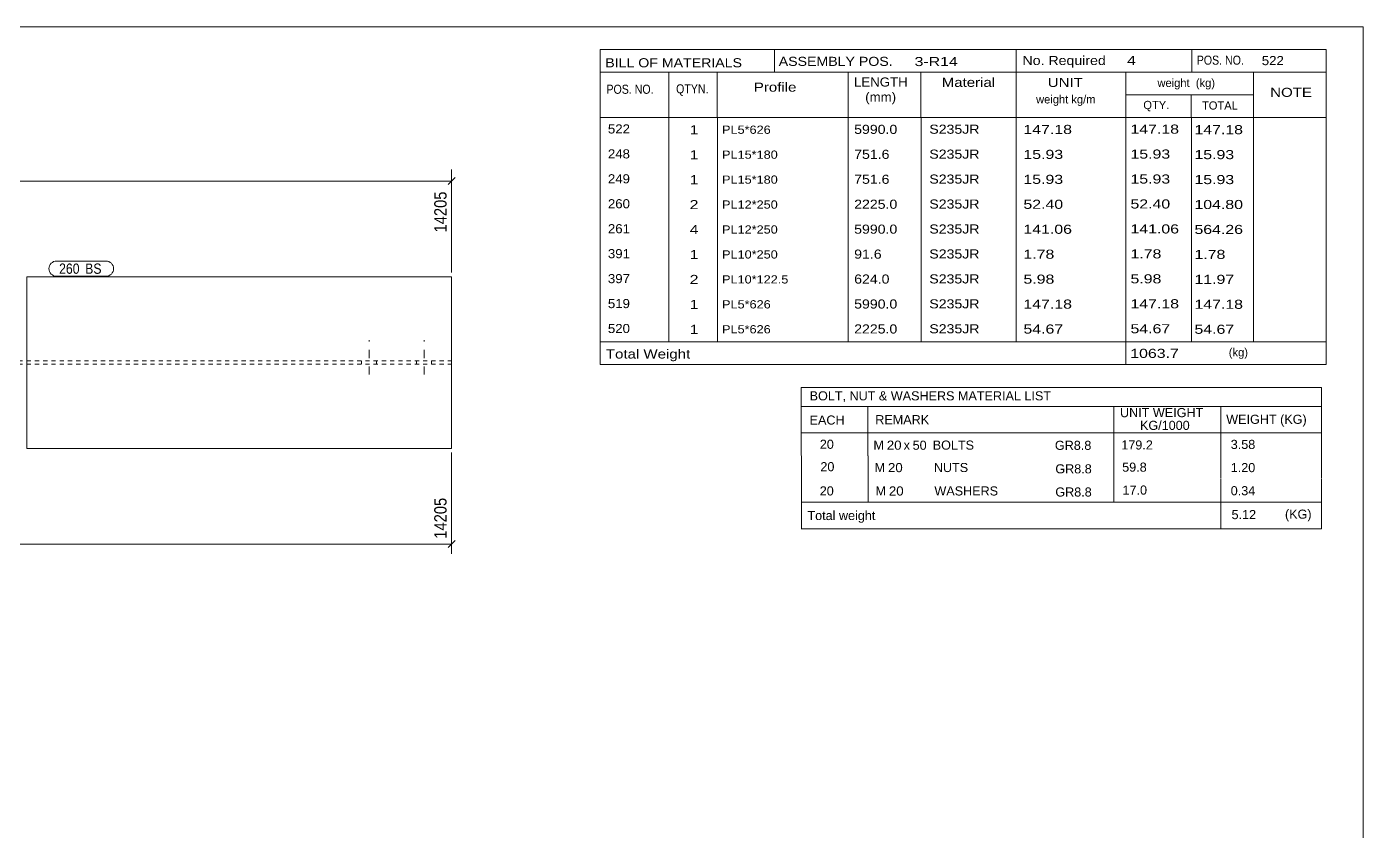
# Model space of a CAD drawing. Header units: millimetres. Extents: x 2 to 825, y 1 to 579.
# Drawn here: x 501 to 825, y 383.9 to 579 of the extents above; entities that cross this region are included whole.
import ezdxf

# ---------------------------------------------------------------- set-up
doc = ezdxf.new("R2010")
doc.units = ezdxf.units.MM
for name, pattern in [('XKITLINE00', [0]), ('XKITLINE01', [4, 1, -1, 1, -1]), ('XKITLINE02', [4, 2, -2])]:
    doc.linetypes.add(name, pattern=pattern)
for name, color, linetype, lineweight in [('Bolt', 3, 'Continuous', 0), ('Dimensions', 7, 'Continuous', 0), ('DrawingSheet', 5, 'Continuous', 0), ('OtherObjectType', 7, 'Continuous', 0), ('Part', 2, 'Continuous', 0), ('PartMark', 7, 'Continuous', 0)]:
    doc.layers.add(name, color=color, linetype=linetype, lineweight=lineweight)
doc.styles.add('ARIAL', font='ARIAL.TTF')
doc.styles.add('ARIAL_NARROW', font='ARIALN.TTF')

# ---------------------------------------------------------------- blocks, each defined once
blk = doc.blocks.new('*A22')
at = {"layer": 'Bolt', "color": 3, "linetype": 'XKITLINE02', "lineweight": 0}
for p, q in [((583.99, 494.63), (583.99, 502.97)), ((583.99, 494.63), (583.99, 502.97)), ((583.99, 494.63), (583.99, 502.97)), ((583.99, 494.63), (583.99, 502.97)), ((583.99, 494.63), (583.99, 502.97)), ((597.32, 494.63), (597.32, 502.97)), ((597.32, 494.63), (597.32, 502.97)), ((597.32, 494.63), (597.32, 502.97)), ((597.32, 494.63), (597.32, 502.97)), ((597.32, 494.63), (597.32, 502.97)), ((582.16, 497.13), (582.16, 497.97)), ((582.16, 497.13), (582.16, 497.97)), ((582.16, 497.13), (582.16, 497.97)), ((582.16, 497.13), (582.16, 497.97)), ((582.16, 497.13), (582.16, 497.97)), ((585.82, 497.13), (585.82, 497.97)), ((585.82, 497.13), (585.82, 497.97)), ((585.82, 497.13), (585.82, 497.97)), ((585.82, 497.13), (585.82, 497.97)), ((585.82, 497.13), (585.82, 497.97)), ((595.49, 497.13), (595.49, 497.97)), ((595.49, 497.13), (595.49, 497.97)), ((595.49, 497.13), (595.49, 497.97)), ((595.49, 497.13), (595.49, 497.97)), ((595.49, 497.13), (595.49, 497.97)), ((599.16, 497.13), (599.16, 497.97)), ((599.16, 497.13), (599.16, 497.97)), ((599.16, 497.13), (599.16, 497.97)), ((599.16, 497.13), (599.16, 497.97)), ((599.16, 497.13), (599.16, 497.97))]:
    blk.add_line(p, q, dxfattribs=at)
blk = doc.blocks.new('*A30')
at = {"layer": 'Part', "color": 7, "linetype": 'XKITLINE01', "lineweight": 0}
for p, q in [((420.9, 497.13), (420.9, 497.97)), ((420.9, 497.97), (460.9, 497.97)), ((420.9, 497.13), (460.9, 497.13)), ((461, 497.97), (541, 497.97)), ((461, 497.13), (541, 497.13)), ((541.1, 497.97), (603.99, 497.97)), ((541.1, 497.13), (603.99, 497.13)), ((603.99, 497.13), (603.99, 497.97))]:
    blk.add_line(p, q, dxfattribs=at)
blk = doc.blocks.new('*A31')
at = {"layer": 'Part', "color": 7, "linetype": 'XKITLINE01', "lineweight": 0}
for p, q in [((501, 518.38), (501, 476.72)), ((501, 518.38), (541, 518.38)), ((541.1, 518.38), (603.99, 518.38)), ((603.99, 518.38), (603.99, 476.72)), ((501, 476.72), (541, 476.72)), ((541.1, 476.72), (603.99, 476.72))]:
    blk.add_line(p, q, dxfattribs=at)
blk = doc.blocks.new('*A33')
at = {"layer": 'Part', "color": 2, "linetype": 'XKITLINE00', "lineweight": 0}
for p, q in [((501, 518.38), (501, 476.72)), ((501, 518.38), (541, 518.38)), ((541.1, 518.38), (603.99, 518.38)), ((603.99, 518.38), (603.99, 476.72)), ((501, 476.72), (541, 476.72)), ((541.1, 476.72), (603.99, 476.72))]:
    blk.add_line(p, q, dxfattribs=at)
blk = doc.blocks.new('*A50')
at = {"layer": 'DrawingSheet', "color": 5, "linetype": 'XKITLINE00', "lineweight": 0}
for p, q in [((825, 579), (5, 579)), ((825, 5), (825, 579))]:
    blk.add_line(p, q, dxfattribs=at)
blk = doc.blocks.new('*A51')
at = {"layer": 'OtherObjectType', "color": 7, "linetype": 'XKITLINE00', "lineweight": 0}
for p, q in [((688.76, 491.55), (688.75, 480.55)), ((688.76, 491.55), (814.88, 491.55)), ((814.88, 491.55), (814.88, 480.55)), ((688.75, 486.9), (814.88, 486.9)), ((704.87, 486.91), (704.87, 480.55)), ((764.57, 486.91), (764.57, 480.55)), ((790.47, 486.89), (790.47, 480.55)), ((688.76, 480.52), (688.76, 475.02)), ((688.77, 480.55), (814.88, 480.55)), ((704.92, 480.55), (704.92, 474.93)), ((764.57, 480.55), (764.57, 474.93)), ((790.5, 480.55), (790.5, 475.05)), ((814.88, 480.55), (814.88, 475.05)), ((688.79, 474.93), (688.79, 469.32)), ((704.95, 474.93), (704.95, 469.31)), ((764.57, 474.93), (764.57, 469.31)), ((790.5, 474.93), (790.5, 469.43)), ((814.88, 474.93), (814.88, 469.43)), ((688.79, 469.3), (688.79, 463.73)), ((704.95, 469.31), (704.95, 463.69)), ((764.57, 469.31), (764.57, 463.69)), ((790.5, 469.31), (790.5, 463.7)), ((814.88, 469.31), (814.88, 463.7)), ((814.88, 463.7), (688.75, 463.73)), ((688.78, 463.69), (688.78, 457.29)), ((688.85, 463.69), (814.87, 463.69)), ((790.5, 463.66), (790.5, 457.24)), ((814.87, 463.66), (814.87, 457.25)), ((688.77, 457.25), (814.87, 457.25))]:
    blk.add_line(p, q, dxfattribs=at)
at = {"layer": 'OtherObjectType', "color": 7, "style": 'ARIAL_NARROW'}
for s, width, p in [('BOLT, NUT & WASHERS MATERIAL LIST', 1.211571, (690.79, 488.39)), ('UNIT WEIGHT', 1.211571, (766.03, 484.32)), ('EACH', 1.211571, (690.78, 482.52)), ('REMARK', 1.211571, (706.7, 482.61)), (' KG/1000', 1.211571, (770.02, 481.23)), ('WEIGHT (KG)', 1.211571, (791.78, 482.7)), ('20', 1.211571, (693.26, 476.65)), ('M', 1.211571, (706.26, 476.45)), ('20', 1.275, (709.5, 476.43)), ('x', 1.211571, (713.58, 476.43)), ('50', 1.211571, (715.76, 476.42)), ('BOLTS', 1.211571, (720.63, 476.44)), ('GR8.8', 1.211571, (750.25, 476.39)), ('179.2', 1.211571, (766.34, 476.48)), ('3.58', 1.211571, (792.87, 476.61)), ('20', 1.211571, (693.4, 471.21)), ('M', 1.211571, (706.54, 471.01)), ('20', 1.275, (709.78, 470.99)), ('NUTS', 1.211571, (720.91, 471.01)), ('59.8', 1.211571, (766.56, 471.1)), ('1.20', 1.211571, (792.87, 470.99)), ('GR8.8', 1.211571, (750.35, 470.69)), ('20', 1.211571, (693.24, 465.34)), ('M', 1.211571, (706.76, 465.34)), ('20', 1.275, (710, 465.32)), ('WASHERS', 1.211571, (721.04, 465.33)), ('GR8.8', 1.211571, (750.35, 465.07)), ('17.0', 1.211571, (766.64, 465.54)), ('0.34', 1.211571, (792.87, 465.38)), ('Total weight', 1.211571, (690.26, 459.37)), ('5.12', 1.211571, (793.07, 459.6)), ('(KG)', 1.211571, (806.02, 459.7))]:
    blk.add_text(s, height=2.2, dxfattribs=dict(at, width=width)).set_placement(p)
blk = doc.blocks.new('*A56')
at = {"layer": 'OtherObjectType', "color": 7, "linetype": 'XKITLINE00', "lineweight": 0}
for p, q in [((639.98, 573.5), (815.98, 573.5)), ((639.98, 573.5), (639.98, 562.5)), ((740.85, 568), (740.85, 573.5)), ((815.98, 568), (815.98, 573.5)), ((682.26, 573.42), (682.26, 567.87)), ((783.43, 567.96), (783.43, 573.42)), ((639.98, 568), (815.98, 568)), ((656.64, 568), (656.64, 557)), ((668.4, 567.98), (668.4, 557.03)), ((700.12, 567.99), (700.13, 557)), ((717.78, 567.98), (717.78, 557)), ((740.85, 567.98), (740.85, 557)), ((767.43, 568), (767.43, 557)), ((798.42, 568), (798.42, 557)), ((815.98, 568), (815.98, 562.5)), ((639.98, 562.5), (639.98, 557)), ((767.45, 562.52), (798.45, 562.52)), ((783.28, 562.52), (783.28, 557)), ((815.98, 562.5), (815.98, 557)), ((639.98, 557), (815.98, 557)), ((639.98, 557), (639.98, 550.95)), ((656.63, 557), (656.63, 550.95)), ((668.44, 556.99), (668.44, 550.95)), ((700.12, 557), (700.11, 550.95)), ((717.79, 557), (717.79, 550.95)), ((740.87, 557), (740.87, 550.95)), ((767.44, 557), (767.44, 550.95)), ((783.33, 556.95), (783.33, 550.95)), ((798.43, 557), (798.43, 550.95)), ((815.98, 557), (815.98, 550.95)), ((639.98, 550.95), (639.98, 544.9)), ((656.63, 550.95), (656.63, 544.9)), ((668.44, 550.94), (668.44, 544.9)), ((700.12, 550.95), (700.11, 544.9)), ((717.79, 550.95), (717.79, 544.9)), ((740.87, 550.95), (740.87, 544.9)), ((767.44, 550.95), (767.44, 544.9)), ((783.33, 550.9), (783.33, 544.9)), ((798.43, 550.95), (798.43, 544.9)), ((815.98, 550.95), (815.98, 544.9)), ((639.98, 544.9), (639.98, 538.85)), ((656.63, 544.9), (656.63, 538.85)), ((668.44, 544.89), (668.44, 538.85)), ((700.12, 544.9), (700.11, 538.85)), ((717.79, 544.9), (717.79, 538.85)), ((740.87, 544.9), (740.87, 538.85)), ((767.44, 544.9), (767.44, 538.85)), ((783.33, 544.85), (783.33, 538.85)), ((798.43, 544.9), (798.43, 538.85)), ((815.98, 544.9), (815.98, 538.85)), ((639.98, 538.85), (639.98, 532.8)), ((656.63, 538.85), (656.63, 532.8)), ((668.44, 538.84), (668.44, 532.8)), ((700.12, 538.85), (700.11, 532.8)), ((717.79, 538.85), (717.79, 532.8)), ((740.87, 538.85), (740.87, 532.8)), ((767.44, 538.85), (767.44, 532.8)), ((783.33, 538.8), (783.33, 532.8)), ((798.43, 538.85), (798.43, 532.8)), ((815.98, 538.85), (815.98, 532.8)), ((639.98, 532.8), (639.98, 526.75)), ((656.63, 532.8), (656.63, 526.75)), ((668.44, 532.79), (668.44, 526.75)), ((700.12, 532.8), (700.11, 526.75)), ((717.79, 532.8), (717.79, 526.75)), ((740.87, 532.8), (740.87, 526.75)), ((767.44, 532.8), (767.44, 526.75)), ((783.33, 532.75), (783.33, 526.75)), ((798.43, 532.8), (798.43, 526.75)), ((815.98, 532.8), (815.98, 526.75)), ((639.98, 526.75), (639.98, 520.7)), ((656.63, 526.75), (656.63, 520.7)), ((668.44, 526.74), (668.44, 520.7)), ((700.12, 526.75), (700.11, 520.7)), ((717.79, 526.75), (717.79, 520.7)), ((740.87, 526.75), (740.87, 520.7)), ((767.44, 526.75), (767.44, 520.7)), ((783.33, 526.7), (783.33, 520.7)), ((798.43, 526.75), (798.43, 520.7)), ((815.98, 526.75), (815.98, 520.7)), ((639.98, 520.7), (639.98, 514.65)), ((656.63, 520.7), (656.63, 514.65)), ((668.44, 520.69), (668.44, 514.65)), ((700.12, 520.7), (700.11, 514.65)), ((717.79, 520.7), (717.79, 514.65)), ((740.87, 520.7), (740.87, 514.65)), ((767.44, 520.7), (767.44, 514.65)), ((783.33, 520.65), (783.33, 514.65)), ((798.43, 520.7), (798.43, 514.65)), ((815.98, 520.7), (815.98, 514.65)), ((639.98, 514.65), (639.98, 508.6)), ((656.63, 514.65), (656.63, 508.6)), ((668.44, 514.64), (668.44, 508.6)), ((700.12, 514.65), (700.11, 508.6)), ((717.79, 514.65), (717.79, 508.6)), ((740.87, 514.65), (740.87, 508.6)), ((767.44, 514.65), (767.44, 508.6)), ((783.33, 514.6), (783.33, 508.6)), ((798.43, 514.65), (798.43, 508.6)), ((815.98, 514.65), (815.98, 508.6)), ((639.98, 508.6), (639.98, 502.55)), ((656.63, 508.6), (656.63, 502.55)), ((668.44, 508.59), (668.44, 502.55)), ((700.12, 508.6), (700.11, 502.55)), ((717.79, 508.6), (717.79, 502.55)), ((740.87, 508.6), (740.87, 502.55)), ((767.44, 508.6), (767.44, 502.55)), ((783.33, 508.55), (783.33, 502.55)), ((798.43, 508.6), (798.43, 502.55)), ((815.98, 508.6), (815.98, 502.55)), ((639.98, 502.55), (815.98, 502.55)), ((639.98, 502.55), (639.98, 497.05)), ((767.44, 502.55), (767.44, 497.05)), ((815.98, 502.55), (815.98, 497.05)), ((639.98, 497.05), (815.98, 497.05))]:
    blk.add_line(p, q, dxfattribs=at)
at = {"layer": 'OtherObjectType', "color": 7, "style": 'ARIAL_NARROW'}
for s, height, width, p in [('BILL OF MATERIALS', 2.2, 1.36, (641.25, 569.16)), ('ASSEMBLY POS.', 2.2, 1.36, (683.3, 569.5)), ('3-R14', 2.2, 1.525501, (716.23, 569.46)), ('No. Required', 2.2, 1.36, (742.39, 569.72)), ('4', 2.2, 1.525501, (767.75, 569.72)), ('POS. NO.', 2.2, 1.02, (784.63, 569.79)), ('522', 2.2, 1.270501, (800.4, 569.69)), ('POS. NO.', 2.2, 1.02, (641.53, 562.74)), ('QTYN.', 2.2, 1.02, (658.42, 562.84)), ('Profile', 2.2, 1.445, (677.26, 563.25)), ('LENGTH', 2.2, 1.275, (701.54, 564.49)), ('Material', 2.2, 1.445, (722.81, 564.41)), ('UNIT', 2.2, 1.445, (748.52, 564.4)), ('weight  (kg)', 1.98, 1.19, (775.11, 564.39)), ('NOTE', 2.2, 1.445, (802.44, 561.99)), ('(mm)', 2.2, 1.275, (704.26, 560.86)), ('weight kg/m', 1.98, 1.19, (745.69, 560.4)), ('QTY.', 1.98, 1.19, (771.68, 559.03)), ('TOTAL', 1.98, 1.19, (785.9, 558.91)), ('522', 2.2, 1.270501, (641.89, 553.12)), ('1', 2.2, 1.525501, (661.71, 552.91)), ('PL5*626', 1.98, 1.355501, (669.56, 553.04)), ('5990.0', 2.2, 1.355501, (701.59, 553.01)), ('S235JR', 2.2, 1.355501, (719.81, 553.05)), ('147.18', 2.2, 1.525501, (742.62, 552.99)), ('147.18', 2.2, 1.525501, (768.57, 553.07)), ('147.18', 2.2, 1.525501, (784.08, 552.94)), ('248', 2.2, 1.270501, (641.89, 547.07)), ('1', 2.2, 1.525501, (661.71, 546.86)), ('PL15*180', 1.98, 1.355501, (669.56, 546.99)), ('751.6', 2.2, 1.355501, (701.59, 546.96)), ('S235JR', 2.2, 1.355501, (719.81, 547)), ('15.93', 2.2, 1.525501, (742.62, 546.94)), ('15.93', 2.2, 1.525501, (768.57, 547.02)), ('15.93', 2.2, 1.525501, (784.08, 546.89)), ('249', 2.2, 1.270501, (641.89, 541.02)), ('1', 2.2, 1.525501, (661.71, 540.81)), ('PL15*180', 1.98, 1.355501, (669.56, 540.94)), ('751.6', 2.2, 1.355501, (701.59, 540.91)), ('S235JR', 2.2, 1.355501, (719.81, 540.95)), ('15.93', 2.2, 1.525501, (742.62, 540.89)), ('15.93', 2.2, 1.525501, (768.57, 540.97)), ('15.93', 2.2, 1.525501, (784.08, 540.84)), ('260', 2.2, 1.270501, (641.89, 534.97)), ('2', 2.2, 1.525501, (661.71, 534.76)), ('PL12*250', 1.98, 1.355501, (669.56, 534.89)), ('2225.0', 2.2, 1.355501, (701.59, 534.86)), ('S235JR', 2.2, 1.355501, (719.81, 534.9)), ('52.40', 2.2, 1.525501, (742.62, 534.84)), ('52.40', 2.2, 1.525501, (768.57, 534.92)), ('104.80', 2.2, 1.525501, (784.08, 534.79)), ('261', 2.2, 1.270501, (641.89, 528.92)), ('4', 2.2, 1.525501, (661.71, 528.71)), ('PL12*250', 1.98, 1.355501, (669.56, 528.84)), ('5990.0', 2.2, 1.355501, (701.59, 528.81)), ('S235JR', 2.2, 1.355501, (719.81, 528.85)), ('141.06', 2.2, 1.525501, (742.62, 528.79)), ('141.06', 2.2, 1.525501, (768.57, 528.87)), ('564.26', 2.2, 1.525501, (784.08, 528.74)), ('391', 2.2, 1.270501, (641.89, 522.87)), ('91.6', 2.2, 1.355501, (701.59, 522.76)), ('S235JR', 2.2, 1.355501, (719.81, 522.8)), ('1.78', 2.2, 1.525501, (742.62, 522.74)), ('1.78', 2.2, 1.525501, (768.57, 522.82)), ('1.78', 2.2, 1.525501, (784.08, 522.69)), ('1', 2.2, 1.525501, (661.71, 522.66)), ('PL10*250', 1.98, 1.355501, (669.56, 522.79)), ('397', 2.2, 1.270501, (641.89, 516.82)), ('2', 2.2, 1.525501, (661.71, 516.61)), ('PL10*122.5', 1.98, 1.355501, (669.56, 516.74)), ('624.0', 2.2, 1.355501, (701.59, 516.71)), ('S235JR', 2.2, 1.355501, (719.81, 516.75)), ('5.98', 2.2, 1.525501, (742.62, 516.69)), ('5.98', 2.2, 1.525501, (768.57, 516.77)), ('11.97', 2.2, 1.525501, (784.08, 516.64)), ('519', 2.2, 1.270501, (641.89, 510.77)), ('1', 2.2, 1.525501, (661.71, 510.56)), ('PL5*626', 1.98, 1.355501, (669.56, 510.69)), ('5990.0', 2.2, 1.355501, (701.59, 510.66)), ('S235JR', 2.2, 1.355501, (719.81, 510.7)), ('147.18', 2.2, 1.525501, (742.62, 510.64)), ('147.18', 2.2, 1.525501, (768.57, 510.72)), ('147.18', 2.2, 1.525501, (784.08, 510.59)), ('520', 2.2, 1.270501, (641.89, 504.72)), ('1', 2.2, 1.525501, (661.71, 504.51)), ('PL5*626', 1.98, 1.355501, (669.56, 504.64)), ('2225.0', 2.2, 1.355501, (701.59, 504.61)), ('S235JR', 2.2, 1.355501, (719.81, 504.65)), ('54.67', 2.2, 1.525501, (742.62, 504.59)), ('54.67', 2.2, 1.525501, (768.57, 504.67)), ('54.67', 2.2, 1.525501, (784.08, 504.54)), ('Total Weight', 2.2, 1.445, (641.4, 498.54)), ('1063.7', 2.2, 1.525501, (768.52, 498.69)), ('(kg)', 1.98, 1.19, (792.4, 499.06))]:
    blk.add_text(s, height=height, dxfattribs=dict(at, width=width)).set_placement(p)
blk = doc.blocks.new('*A98')
at = {"layer": 'Dimensions', "color": 7, "linetype": 'XKITLINE00', "lineweight": 0}
for p, q in [((324.97, 475.72), (324.97, 451.15)), ((603.99, 475.72), (603.99, 451.15)), ((325.82, 454.4), (324.12, 452.7)), ((604.84, 454.4), (603.14, 452.7)), ((324.97, 453.55), (603.99, 453.55))]:
    blk.add_line(p, q, dxfattribs=at)
at = {"layer": 'Dimensions', "color": 3}
for p in [(324.97, 453.55), (603.99, 453.55)]:
    blk.add_point(p, dxfattribs=at)
at = {"layer": 'Dimensions', "color": 3, "style": 'ARIAL', "width": 0.85}
blk.add_text('14205', height=3, rotation=90.0002, dxfattribs=at).set_placement((602.79, 454.85))
blk.add_text('7107', height=3, dxfattribs=at).set_placement((460.03, 454.9))
blk = doc.blocks.new('*A101')
at = {"layer": 'Dimensions', "color": 7, "linetype": 'XKITLINE00', "lineweight": 0}
for p, q in [((333.3, 527.05), (333.3, 544.4)), ((603.99, 519.38), (603.99, 544.4)), ((334.15, 542.4), (332.46, 540.7)), ((333.3, 541.55), (603.99, 541.55)), ((604.84, 542.4), (603.14, 540.7))]:
    blk.add_line(p, q, dxfattribs=at)
at = {"layer": 'Dimensions', "color": 3}
for p in [(333.3, 541.55), (603.99, 541.55)]:
    blk.add_point(p, dxfattribs=at)
at = {"layer": 'Dimensions', "color": 3, "style": 'ARIAL', "width": 0.85}
blk.add_text('7057', height=3, dxfattribs=at).set_placement((464.2, 542.9))
blk.add_text('14205', height=3, rotation=90.0002, dxfattribs=at).set_placement((602.79, 529.12))
blk = doc.blocks.new('*A110')
at = {"layer": 'PartMark', "color": 7, "linetype": 'XKITLINE00', "lineweight": 0}
for p, q in [((508.25, 522.18), (520.22, 522.18)), ((508.25, 518.48), (520.22, 518.48))]:
    blk.add_line(p, q, dxfattribs=at)
for centre, start, end in [((508.25, 520.33), 90, 270), ((520.22, 520.33), 270, 90)]:
    blk.add_arc(centre, 1.85, start, end, dxfattribs=at)
at = {"layer": 'PartMark', "color": 3, "style": 'ARIAL', "width": 0.85}
for s, p in [('260', (508.85, 519.08)), ('BS', (515.17, 519.08))]:
    blk.add_text(s, height=2.5, dxfattribs=at).set_placement(p)

msp = doc.modelspace()

# ---------------------------------------------------------------- block references
at = {"lineweight": 0}
for name in ['*A50', '*A56', '*A101', '*A110', '*A31', '*A33', '*A22', '*A30', '*A51', '*A98']:
    msp.add_blockref(name, (0, 0), dxfattribs=at)

doc.saveas('drawing.dxf')
